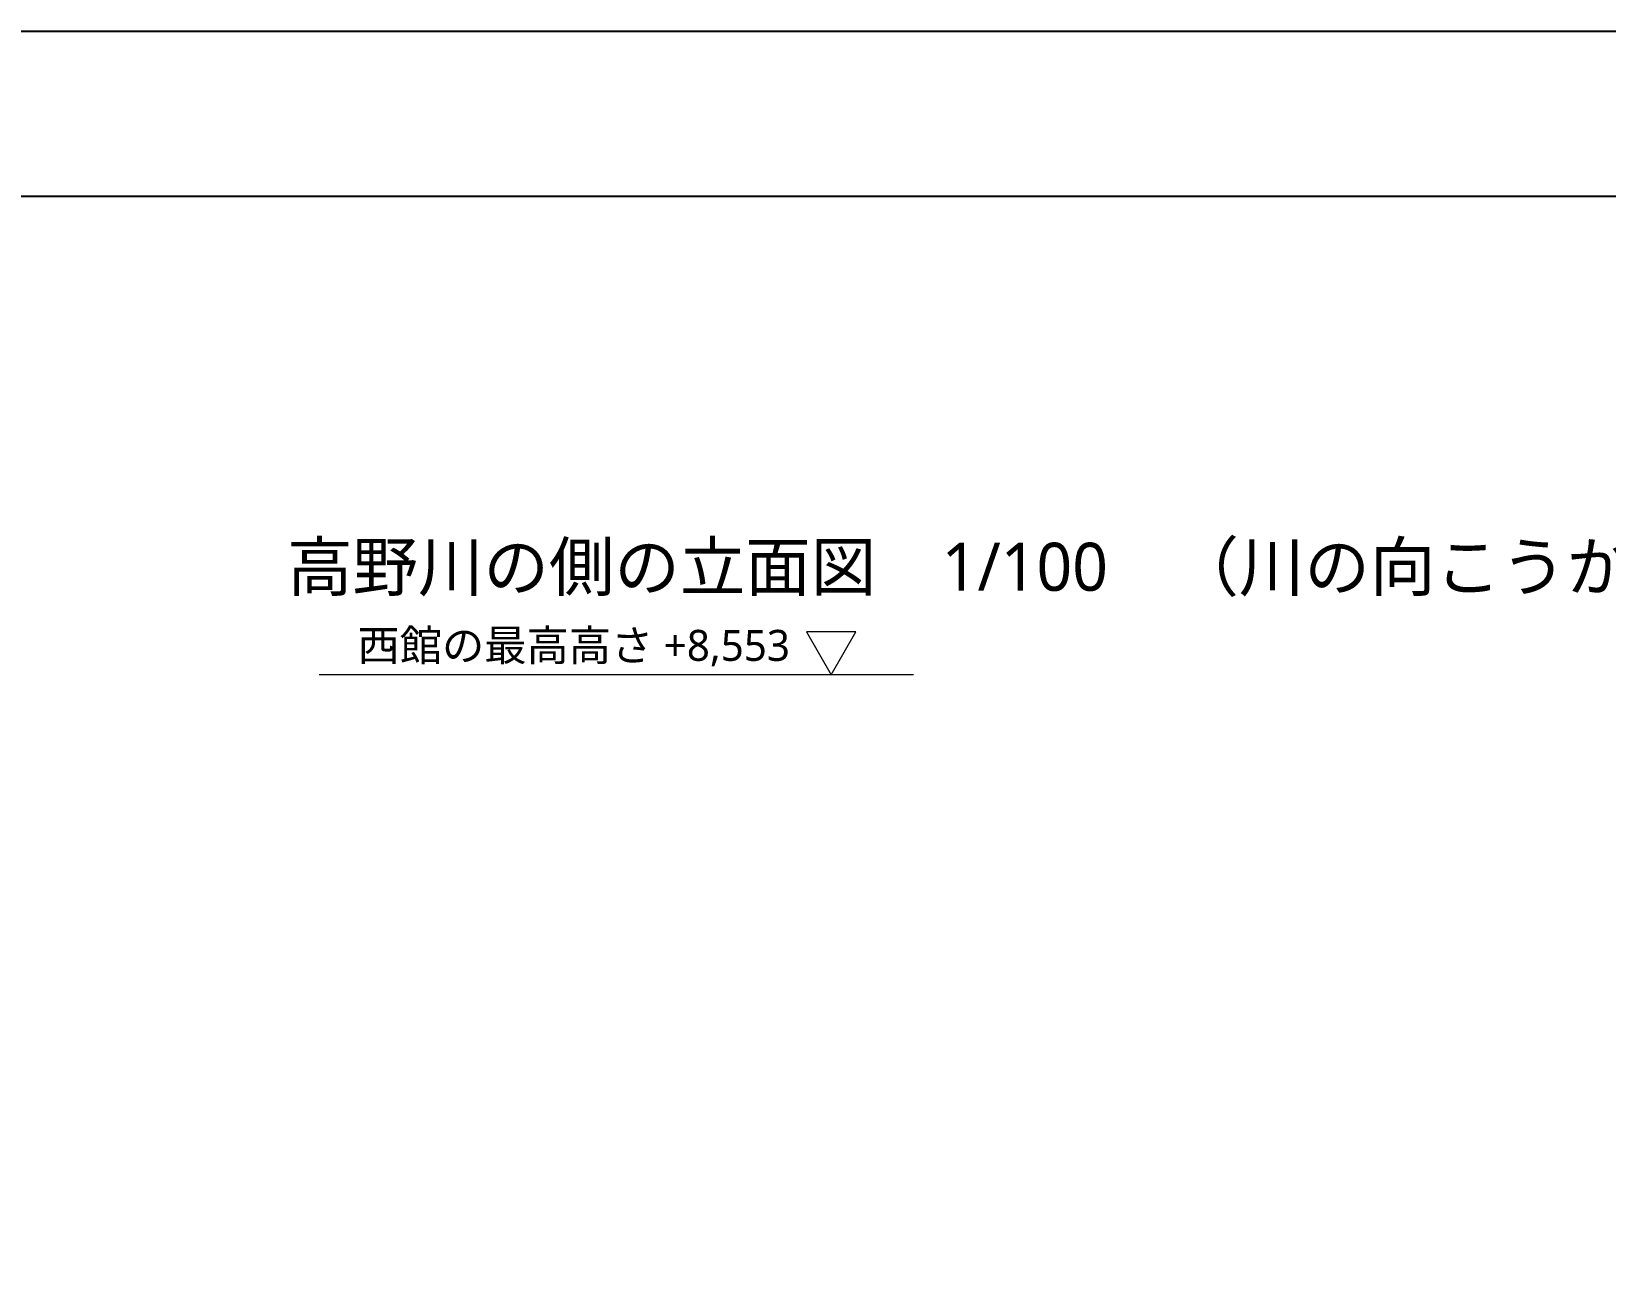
# Model space of a CAD drawing. Header units: millimetres. Extents: x 0 to 84100, y 0 to 59400.
# Drawn here: x 9545 to 19090, y 51924 to 59400 of the extents above; entities that cross this region are included whole.
import ezdxf

# ---------------------------------------------------------------- set-up
doc = ezdxf.new("R2010")
doc.units = ezdxf.units.MM
for name, color, linetype, lineweight in [('51_高さ', 3, 'Continuous', 9), ('80_図名・縮尺・方位', 7, 'Continuous', 18), ('90_図枠', 7, 'Continuous', 25)]:
    doc.layers.add(name, color=color, linetype=linetype, lineweight=lineweight)
doc.styles.add('JP', font='NotoSansCJKjp-Regular.otf')

msp = doc.modelspace()

# ---------------------------------------------------------------- linework, layer by layer
at = {"layer": '51_高さ'}
for points in [[(14244.9, 55760), (14394.9, 55500), (14544.9, 55760), (14244.9, 55760)], [(14894.9, 55500), (11289.5, 55500)]]:
    msp.add_lwpolyline(points, dxfattribs=at)
at = {"layer": '90_図枠'}
for points in [[(0, 0), (84100, 0), (84100, 59400), (0, 59400)], [(1000, 1000), (83100, 1000), (83100, 58400), (1000, 58400)]]:
    msp.add_lwpolyline(points, close=True, dxfattribs=at)

# ---------------------------------------------------------------- texts
at = {"layer": '51_高さ', "insert": (14144.9, 55550), "char_height": 187.866, "attachment_point": 9, "style": 'JP'}
msp.add_mtext('西館の最高高さ +8,553', dxfattribs=at)
at = {"layer": '80_図名・縮尺・方位', "insert": (11094.9, 56300), "char_height": 291.06, "attachment_point": 1, "style": 'JP'}
msp.add_mtext('高野川の側の立面図\u30001/100\u3000（川の向こうから、川の辺に直角に。北西を見る、右が北東）', dxfattribs=at)

doc.saveas('drawing.dxf')
